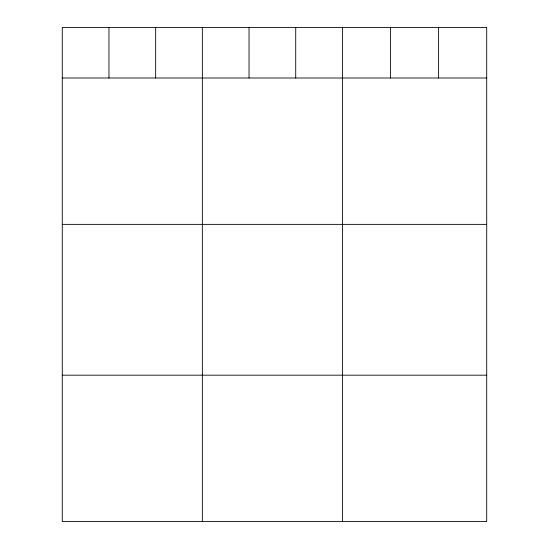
<?xml version="1.0" encoding="UTF-8"?>
<svg xmlns="http://www.w3.org/2000/svg" width="549" height="549" viewBox="0 0 549 549"><rect width="100%" height="100%" fill="white"/><g stroke="black" fill="none" stroke-linecap="round" stroke-linejoin="round"><path stroke-width="0.82" d="M62.284 77.999L486.716 77.999M62.284 224.369L486.716 224.369M62.284 375.18L486.716 375.18M438.61 27.45L438.61 77.999M390.511 27.45L390.511 77.999M342.411 27.45L342.411 521.55M295.719 27.45L295.719 77.999M249.033 27.45L249.033 77.999M202.348 27.45L202.348 521.55M155.662 27.45L155.662 77.999M108.97 27.45L108.97 77.999M486.716 27.45L62.284 27.45L62.284 521.55L486.716 521.55L486.716 27.45"/></g></svg>
